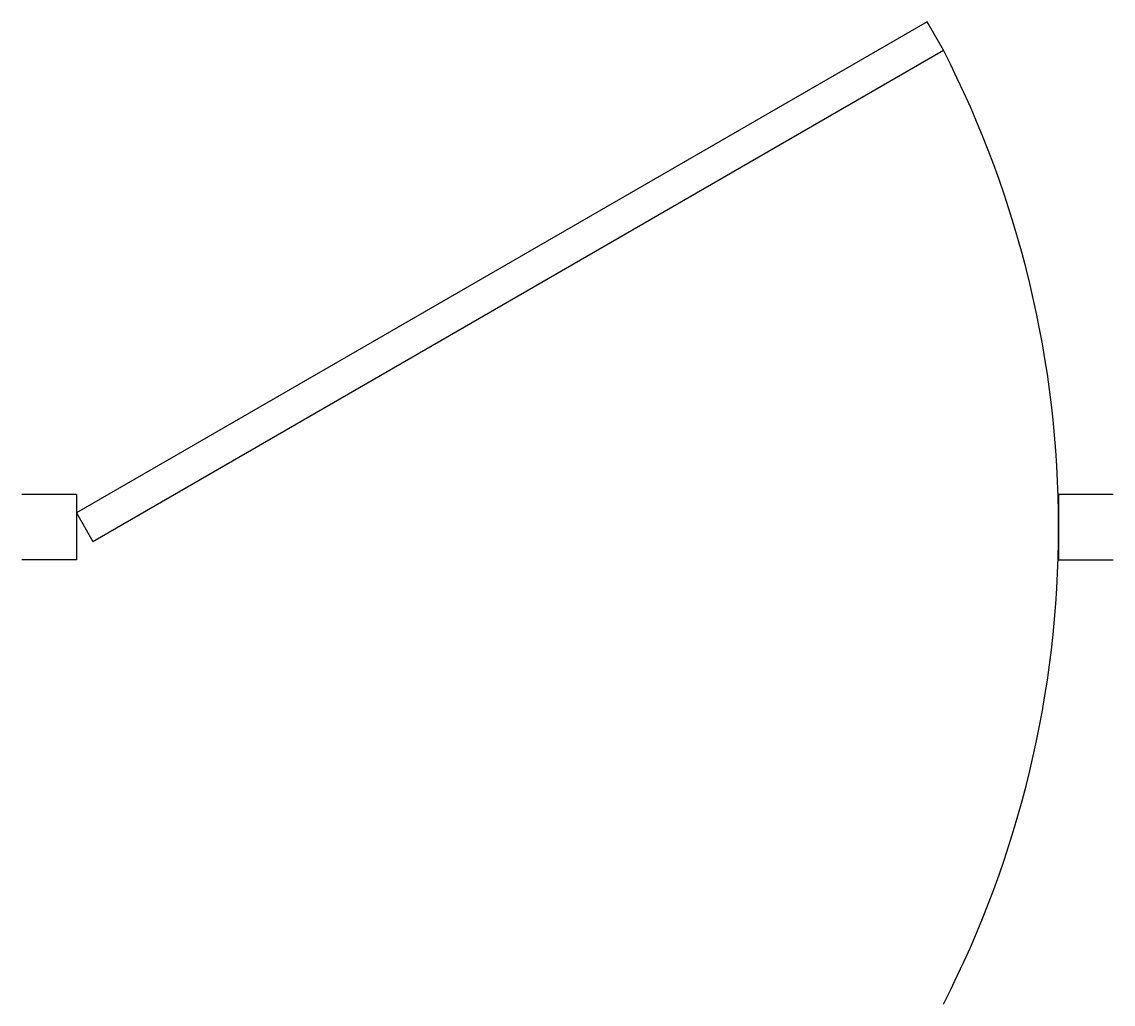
# Model space of a CAD drawing. Header units: inches. Extents: x 4.27 to 5.27, y 3.159 to 4.059.
import ezdxf

# ---------------------------------------------------------------- set-up
doc = ezdxf.new("R2010")
doc.units = ezdxf.units.IN
doc.header["$MEASUREMENT"] = 0

msp = doc.modelspace()

# ---------------------------------------------------------------- linework, layer by layer
for p, q in [((4.32044, 3.62556), (4.27044, 3.62556)), ((4.32044, 3.62556), (4.32044, 3.56556)), ((5.27044, 3.62556), (5.22044, 3.62556)), ((5.22044, 3.62556), (5.22044, 3.56556)), ((4.32044, 3.56556), (4.27044, 3.56556)), ((5.22044, 3.56556), (5.27044, 3.56556))]:
    msp.add_line(p, q)
at = {"flags": 128}
msp.add_lwpolyline([(4.33544, 3.58257), (5.11486, 4.03257), (5.09986, 4.05855), (4.32044, 3.60855)], close=True, dxfattribs=at)
msp.add_arc((4.2632, 3.59556), 0.95723, 332.83632, 27.16368)

doc.saveas('drawing.dxf')
